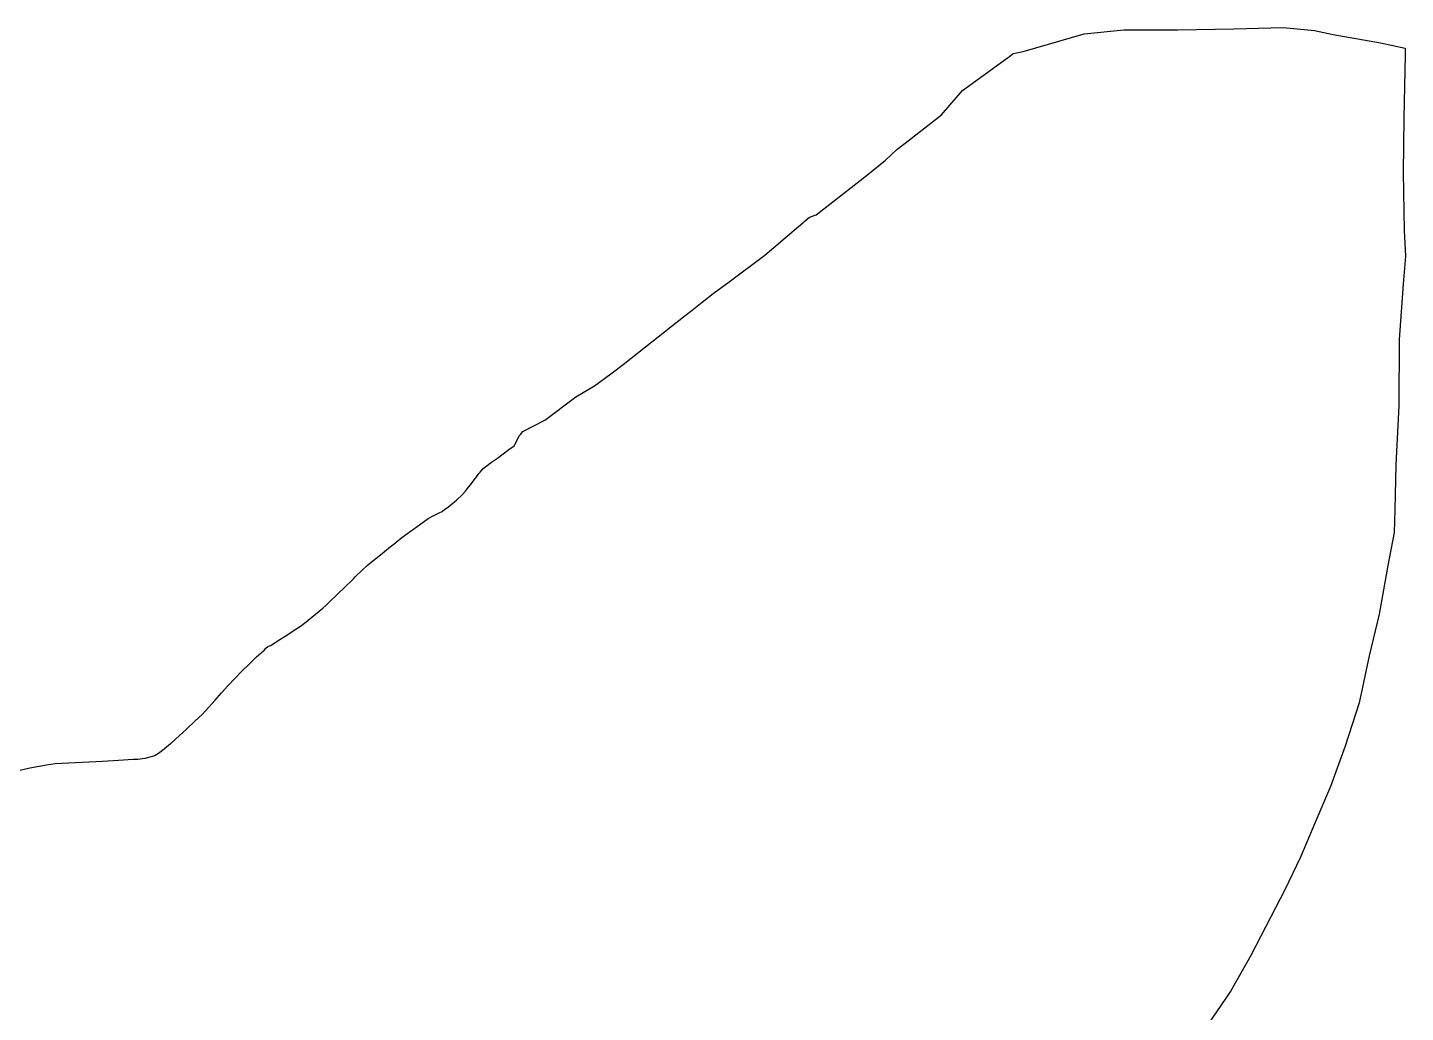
# Model space of a CAD drawing. Header units: inches. Extents: x 130170 to 284068, y 377793 to 804530.
# Drawn here: x 219321 to 245261, y 581997 to 600531 of the extents above; entities that cross this region are included whole.
import ezdxf

# ---------------------------------------------------------------- set-up
doc = ezdxf.new("R2010")
doc.units = ezdxf.units.IN
doc.header["$MEASUREMENT"] = 0
doc.layers.add('muni_il', color=7, linetype='Continuous')

msp = doc.modelspace()

# ---------------------------------------------------------------- linework, layer by layer
at = {"layer": 'muni_il'}
msp.add_lwpolyline([(219075, 586532), (219365, 586603), (219678, 586656), (219840, 586679), (220729, 586728), (221030, 586746), (221312, 586764), (221397, 586765), (221531, 586782), (221532, 586782), (221542, 586784), (221544, 586784), (221605, 586799), (221698, 586828), (221723, 586839), (221787, 586874), (221864, 586933), (222010, 587057), (222013, 587059), (222022, 587067), (222173, 587201), (222312, 587327), (222478, 587482), (222609, 587604), (222733, 587739), (222853, 587875), (222972, 588010), (223092, 588146), (223220, 588282), (223358, 588418), (223495, 588554), (223633, 588688), (223764, 588802), (223779, 588817), (223782, 588821), (223807, 588853), (223844, 588885), (223874, 588898), (223903, 588903), (224042, 588994), (224183, 589086), (224322, 589178), (224462, 589269), (224534, 589321), (224602, 589377), (224740, 589491), (224878, 589607), (224947, 589665), (225018, 589734), (225127, 589839), (225158, 589868), (225297, 590003), (225436, 590138), (225457, 590160), (225490, 590192), (225622, 590323), (225713, 590407), (225822, 590496), (225931, 590582), (226040, 590671), (226148, 590758), (226247, 590835), (226258, 590846), (226368, 590933), (226477, 591017), (226547, 591065), (226587, 591094), (226864, 591295), (226960, 591344), (227070, 591400), (227125, 591427), (227179, 591467), (227245, 591515), (227288, 591549), (227397, 591635), (227501, 591741), (227567, 591809), (227597, 591848), (227652, 591918), (227680, 591954), (227748, 592045), (227760, 592059), (227819, 592140), (227842, 592166), (227900, 592235), (227950, 592272), (228058, 592350), (228168, 592429), (228275, 592509), (228384, 592589), (228479, 592658), (228494, 592687), (228549, 592792), (228577, 592850), (228598, 592873), (228647, 592927), (229060, 593142), (229644, 593584), (229997, 593789), (230302, 594017), (230561, 594211), (230564, 594213), (231702, 595110), (231833, 595213), (232020, 595365), (232231, 595524), (232529, 595745), (233203, 596250), (233750, 596716), (234043, 596966), (234167, 597007), (235141, 597764), (235471, 598039), (235683, 598237), (235840, 598357), (236527, 598890), (236923, 599347), (237768, 599962), (237806, 599988), (237878, 600042), (238064, 600082), (239214, 600415), (239960, 600489), (240978, 600486), (242032, 600509), (242958, 600531), (243551, 600478), (243902, 600401), (244790, 600245), (245258, 600146), (245256, 600021), (245233, 598825), (245215, 597803), (245234, 596714), (245261, 596232), (245220, 595705), (245143, 594660), (245143, 594660), (245139, 593411), (245078, 592305), (245062, 591454), (245056, 591242), (245049, 591029), (244930, 590408), (244764, 589492), (244579, 588705), (244390, 587824), (244129, 587006), (243852, 586250), (243552, 585559), (243288, 584922), (242993, 584306), (242993, 584306), (242728, 583797), (242353, 583069), (241972, 582404), (241431, 581616)], dxfattribs=at)

doc.saveas('drawing.dxf')
